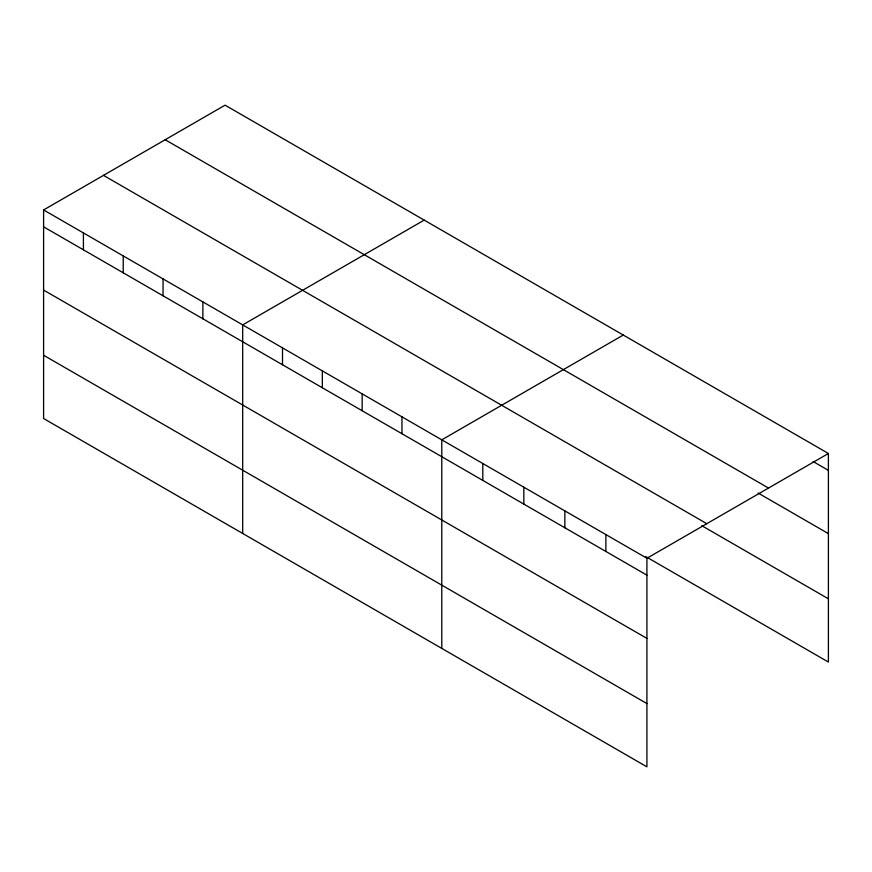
<?xml version="1.0" encoding="UTF-8"?>
<svg xmlns="http://www.w3.org/2000/svg" width="872" height="872" viewBox="0 0 872 872"><rect width="100%" height="100%" fill="white"/><g stroke="black" fill="none" stroke-linecap="round" stroke-linejoin="round"><path stroke-width="1.31" d="M43.6 209.945L646.915 558.265L646.915 766.837L43.6 418.516L43.6 209.945L225.085 105.163L828.4 453.484L828.4 662.055L645.542 556.478M424.184 220.115L242.689 324.896L242.689 533.457M623.273 335.055L441.788 439.837L441.788 648.408M646.915 558.265L828.4 453.484M813.162 461.561L828.4 470.368M165.2 139.749L768.505 488.058M758.073 493.018L828.4 533.62M103.496 175.37L706.8 523.691M701.807 525.707L828.4 598.792M43.6 226.829L646.915 575.149M43.6 290.082L646.915 638.402M43.6 355.253L646.915 703.573M605.887 534.58L605.887 551.464M564.86 510.894L564.86 527.778M523.832 487.208L523.832 504.092M482.816 463.523L482.816 480.407M401.97 416.849L401.97 433.722M362.153 393.861L362.153 410.734M322.335 370.873L322.335 387.746M282.506 347.884L282.506 364.758M202.871 301.908L202.871 318.781M163.053 278.92L163.053 295.793M123.235 255.932L123.235 272.805M83.418 232.933L83.418 249.817"/></g></svg>
